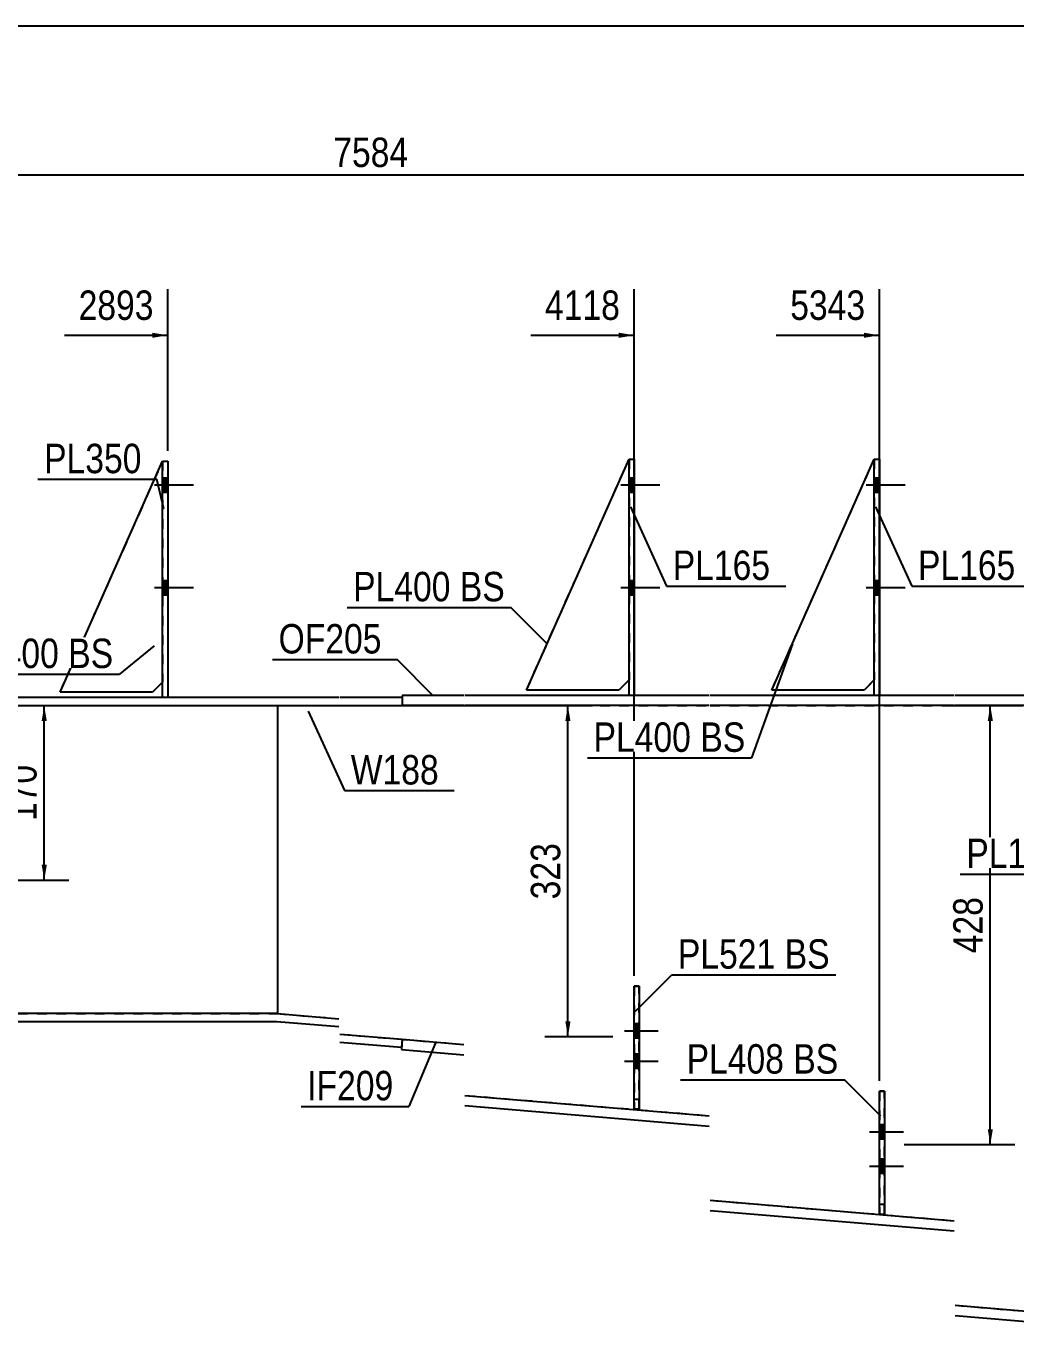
# Model space of a CAD drawing. Header units: millimetres. Extents: x -29 to 374, y -196 to 81.
# Drawn here: x 138.3 to 234.8, y -46 to 81.2 of the extents above; entities that cross this region are included whole.
import ezdxf

# ---------------------------------------------------------------- set-up
doc = ezdxf.new("R2010")
doc.units = ezdxf.units.MM
doc.linetypes.add('DXK_LINE_DOT1', pattern=[1.8814, 0.9407, -0.9407])
doc.linetypes.add('DXK_LINE_DOT2', pattern=[3.9198, 1.9599, -1.9599])
doc.styles.add('Arial Narrow', font='ARIALN.TTF', dxfattribs={"height": 0.2})

# ---------------------------------------------------------------- blocks, each defined once
blk = doc.blocks.new('Unknown-627306429-1201')
at = {"color": 5, "linetype": 'Continuous'}
blk.add_line((373.94, 81.18), (-26.06, 81.18), dxfattribs=at)
blk = doc.blocks.new('Bolt-627306429-1588 - 1585')
at = {"linetype": 'Continuous'}
for points in [[(221.46, 35.8), (221.46, 37.2), (220.96, 37.2), (220.96, 35.8)], [(221.46, 35.8), (221.46, 37.2), (220.96, 37.2), (220.96, 35.8)], [(221.46, 35.8), (221.46, 37.2), (220.96, 37.2), (220.96, 35.8)], [(221.46, 25.8), (221.46, 27.2), (220.96, 27.2), (220.96, 25.8)], [(221.46, 25.8), (221.46, 27.2), (220.96, 27.2), (220.96, 25.8)], [(221.46, 25.8), (221.46, 27.2), (220.96, 27.2), (220.96, 25.8)]]:
    blk.add_hatch(color=3, dxfattribs=at).paths.add_polyline_path(points)
at = {"color": 3, "linetype": 'Continuous'}
for p, q in [((220.96, 37.2), (221.46, 37.2)), ((220.96, 37.2), (221.46, 37.2)), ((220.96, 37.2), (221.46, 37.2)), ((220.16, 36.5), (223.96, 36.5)), ((220.16, 36.5), (223.96, 36.5)), ((220.16, 36.5), (223.96, 36.5)), ((220.96, 35.8), (221.46, 35.8)), ((220.96, 35.8), (221.46, 35.8)), ((220.96, 35.8), (221.46, 35.8)), ((220.96, 27.2), (221.46, 27.2)), ((220.96, 27.2), (221.46, 27.2)), ((220.96, 27.2), (221.46, 27.2)), ((220.16, 26.5), (223.96, 26.5)), ((220.16, 26.5), (223.96, 26.5)), ((220.16, 26.5), (223.96, 26.5)), ((220.96, 25.8), (221.46, 25.8)), ((220.96, 25.8), (221.46, 25.8)), ((220.96, 25.8), (221.46, 25.8))]:
    blk.add_line(p, q, dxfattribs=at)
blk = doc.blocks.new('Part-627306429-1719 - 1585')
at = {"color": 7, "linetype": 'DXK_LINE_DOT1'}
for p, q in [((210.96, 16.5), (220.96, 39)), ((220.96, 39), (220.96, 17.5)), ((220.96, 17.5), (219.96, 16.5)), ((219.96, 16.5), (210.96, 16.5))]:
    blk.add_line(p, q, dxfattribs=at)
blk = doc.blocks.new('Bolt-627306429-1592 - 1585')
at = {"linetype": 'Continuous'}
for points in [[(197.56, 35.8), (197.56, 37.2), (197.06, 37.2), (197.06, 35.8)], [(197.56, 35.8), (197.56, 37.2), (197.06, 37.2), (197.06, 35.8)], [(197.56, 35.8), (197.56, 37.2), (197.06, 37.2), (197.06, 35.8)], [(197.56, 25.8), (197.56, 27.2), (197.06, 27.2), (197.06, 25.8)], [(197.56, 25.8), (197.56, 27.2), (197.06, 27.2), (197.06, 25.8)], [(197.56, 25.8), (197.56, 27.2), (197.06, 27.2), (197.06, 25.8)]]:
    blk.add_hatch(color=3, dxfattribs=at).paths.add_polyline_path(points)
at = {"color": 3, "linetype": 'Continuous'}
for p, q in [((197.06, 37.2), (197.56, 37.2)), ((197.06, 37.2), (197.56, 37.2)), ((197.06, 37.2), (197.56, 37.2)), ((196.26, 36.5), (200.06, 36.5)), ((196.26, 36.5), (200.06, 36.5)), ((196.26, 36.5), (200.06, 36.5)), ((197.06, 35.8), (197.56, 35.8)), ((197.06, 35.8), (197.56, 35.8)), ((197.06, 35.8), (197.56, 35.8)), ((197.06, 27.2), (197.56, 27.2)), ((197.06, 27.2), (197.56, 27.2)), ((197.06, 27.2), (197.56, 27.2)), ((196.26, 26.5), (200.06, 26.5)), ((196.26, 26.5), (200.06, 26.5)), ((196.26, 26.5), (200.06, 26.5)), ((197.06, 25.8), (197.56, 25.8)), ((197.06, 25.8), (197.56, 25.8)), ((197.06, 25.8), (197.56, 25.8))]:
    blk.add_line(p, q, dxfattribs=at)
blk = doc.blocks.new('Bolt-627306429-1596 - 1585')
at = {"linetype": 'Continuous'}
for points in [[(221.46, -25.8), (221.46, -27.2), (221.96, -27.2), (221.96, -25.8)], [(221.46, -29.15), (221.46, -30.55), (221.96, -30.55), (221.96, -29.15)]]:
    blk.add_hatch(color=3, dxfattribs=at).paths.add_polyline_path(points)
at = {"color": 3, "linetype": 'Continuous'}
for p, q in [((220.51, -26.5), (223.81, -26.5)), ((221.46, -25.8), (221.96, -25.8)), ((221.46, -27.2), (221.96, -27.2)), ((221.46, -29.15), (221.96, -29.15)), ((220.51, -29.85), (223.81, -29.85)), ((221.46, -30.55), (221.96, -30.55))]:
    blk.add_line(p, q, dxfattribs=at)
blk = doc.blocks.new('Part-627306429-1790 - 1585')
at = {"color": 2, "linetype": 'Continuous'}
for p, q in [((187.06, 16.5), (197.06, 39)), ((197.06, 17.5), (196.06, 16.5)), ((196.06, 16.5), (187.06, 16.5))]:
    blk.add_line(p, q, dxfattribs=at)
blk = doc.blocks.new('Bolt-627306429-1603 - 1585')
at = {"color": 3, "linetype": 'DXK_LINE_DOT2'}
for p, q in [((220.51, -26.5), (223.81, -26.5)), ((221.46, -25.8), (221.96, -25.8)), ((221.46, -27.2), (221.96, -27.2)), ((221.46, -29.15), (221.96, -29.15)), ((220.51, -29.85), (223.81, -29.85)), ((221.46, -30.55), (221.96, -30.55))]:
    blk.add_line(p, q, dxfattribs=at)
blk = doc.blocks.new('Part-627306429-1918 - 1585')
at = {"color": 7, "linetype": 'DXK_LINE_DOT1'}
for p, q in [((141.6, 16.3), (151.6, 38.8)), ((151.6, 17.3), (150.6, 16.3)), ((150.6, 16.3), (141.6, 16.3))]:
    blk.add_line(p, q, dxfattribs=at)
blk = doc.blocks.new('Bolt-627306429-1605 - 1585')
at = {"linetype": 'Continuous'}
for points in [[(197.56, -15.96), (197.56, -17.36), (198.06, -17.36), (198.06, -15.96)], [(197.56, -18.92), (197.56, -20.32), (198.06, -20.32), (198.06, -18.92)]]:
    blk.add_hatch(color=3, dxfattribs=at).paths.add_polyline_path(points)
at = {"color": 3, "linetype": 'Continuous'}
for p, q in [((197.56, -15.96), (198.06, -15.96)), ((196.61, -16.66), (199.91, -16.66)), ((197.56, -17.36), (198.06, -17.36)), ((197.56, -18.92), (198.06, -18.92)), ((196.61, -19.62), (199.91, -19.62)), ((197.56, -20.32), (198.06, -20.32))]:
    blk.add_line(p, q, dxfattribs=at)
blk = doc.blocks.new('Bolt-627306429-1606 - 1585')
at = {"color": 3, "linetype": 'DXK_LINE_DOT2'}
for p, q in [((197.56, -15.96), (198.06, -15.96)), ((196.61, -16.66), (199.91, -16.66)), ((197.56, -17.36), (198.06, -17.36)), ((197.56, -18.92), (198.06, -18.92)), ((196.61, -19.62), (199.91, -19.62)), ((197.56, -20.32), (198.06, -20.32))]:
    blk.add_line(p, q, dxfattribs=at)
blk = doc.blocks.new('Part-627306429-1950 - 1585')
at = {"color": 2, "linetype": 'Continuous'}
for p, q in [((210.96, 16.5), (220.96, 39)), ((220.96, 17.5), (219.96, 16.5)), ((219.96, 16.5), (210.96, 16.5))]:
    blk.add_line(p, q, dxfattribs=at)
blk = doc.blocks.new('Bolt-627306429-1640 - 1585')
at = {"linetype": 'Continuous'}
for points in [[(152.1, 35.8), (152.1, 37.2), (151.6, 37.2), (151.6, 35.8)], [(152.1, 35.8), (152.1, 37.2), (151.6, 37.2), (151.6, 35.8)], [(152.1, 35.8), (152.1, 37.2), (151.6, 37.2), (151.6, 35.8)], [(152.1, 25.8), (152.1, 27.2), (151.6, 27.2), (151.6, 25.8)], [(152.1, 25.8), (152.1, 27.2), (151.6, 27.2), (151.6, 25.8)], [(152.1, 25.8), (152.1, 27.2), (151.6, 27.2), (151.6, 25.8)]]:
    blk.add_hatch(color=3, dxfattribs=at).paths.add_polyline_path(points)
at = {"color": 3, "linetype": 'Continuous'}
for p, q in [((151.6, 37.2), (152.1, 37.2)), ((151.6, 37.2), (152.1, 37.2)), ((151.6, 37.2), (152.1, 37.2)), ((150.8, 36.5), (154.6, 36.5)), ((150.8, 36.5), (154.6, 36.5)), ((150.8, 36.5), (154.6, 36.5)), ((151.6, 35.8), (152.1, 35.8)), ((151.6, 35.8), (152.1, 35.8)), ((151.6, 35.8), (152.1, 35.8)), ((151.6, 27.2), (152.1, 27.2)), ((151.6, 27.2), (152.1, 27.2)), ((151.6, 27.2), (152.1, 27.2)), ((150.8, 26.5), (154.6, 26.5)), ((150.8, 26.5), (154.6, 26.5)), ((150.8, 26.5), (154.6, 26.5)), ((151.6, 25.8), (152.1, 25.8)), ((151.6, 25.8), (152.1, 25.8)), ((151.6, 25.8), (152.1, 25.8))]:
    blk.add_line(p, q, dxfattribs=at)
blk = doc.blocks.new('Part-627306429-1645 - 1585')
at = {"color": 7, "linetype": 'DXK_LINE_DOT1'}
for p, q in [((0, 15), (0, -15)), ((0, 15), (7.5, 15)), ((7.6, 15), (19.6, 15)), ((19.7, 15), (43.18, 15)), ((43.28, 15), (66.73, 15)), ((66.83, 15), (108.4, 15)), ((108.5, 15), (135.5, 15)), ((135.6, 15), (162.78, 15)), ((162.78, 15), (162.78, -15)), ((0, -15), (7.5, -15)), ((7.6, -15), (19.6, -15)), ((19.7, -15), (43.18, -15)), ((43.28, -15), (66.73, -15)), ((66.83, -15), (108.4, -15)), ((108.5, -15), (135.5, -15)), ((135.6, -15), (162.78, -15))]:
    blk.add_line(p, q, dxfattribs=at)
blk = doc.blocks.new('Part-627306429-1672 - 1585')
at = {"color": 7, "linetype": 'DXK_LINE_DOT1'}
for p, q in [((187.06, 16.5), (197.06, 39)), ((197.06, 39), (197.06, 17.5)), ((197.06, 17.5), (196.06, 16.5)), ((196.06, 16.5), (187.06, 16.5))]:
    blk.add_line(p, q, dxfattribs=at)
blk = doc.blocks.new('Part-627306429-1741 - 1585')
at = {"color": 7, "linetype": 'DXK_LINE_DOT1'}
for p, q in [((197.56, -12.32), (197.56, -24.32)), ((198.06, -12.32), (197.56, -12.32)), ((198.06, -24.32), (198.06, -12.32)), ((197.56, -23.32), (198.06, -23.32)), ((197.56, -24.32), (198.06, -24.32))]:
    blk.add_line(p, q, dxfattribs=at)
blk = doc.blocks.new('Part-627306429-1763 - 1585')
at = {"color": 2, "linetype": 'Continuous'}
for p, q in [((197.56, -24.32), (197.56, -12.32)), ((197.56, -12.32), (198.06, -12.32)), ((198.06, -12.32), (198.06, -24.32)), ((198.06, -24.32), (197.56, -24.32))]:
    blk.add_line(p, q, dxfattribs=at)
blk = doc.blocks.new('Part-627306429-1940 - 1585')
at = {"color": 2, "linetype": 'Continuous'}
for p, q in [((221.46, -34.55), (221.46, -22.55)), ((221.46, -22.55), (221.96, -22.55)), ((221.96, -22.55), (221.96, -34.55)), ((221.96, -34.55), (221.46, -34.55))]:
    blk.add_line(p, q, dxfattribs=at)
blk = doc.blocks.new('Part-627306429-1812 - 1585')
at = {"color": 7, "linetype": 'DXK_LINE_DOT1'}
for p, q in [((221.46, -22.55), (221.46, -34.55)), ((221.96, -22.55), (221.46, -22.55)), ((221.96, -34.55), (221.96, -22.55)), ((221.46, -33.55), (221.96, -33.55)), ((221.46, -34.55), (221.96, -34.55))]:
    blk.add_line(p, q, dxfattribs=at)
blk = doc.blocks.new('Part-627306429-1913 - 1585')
at = {"color": 2, "linetype": 'Continuous'}
for p, q in [((141.6, 16.3), (151.6, 38.8)), ((151.6, 17.3), (150.6, 16.3)), ((150.6, 16.3), (141.6, 16.3))]:
    blk.add_line(p, q, dxfattribs=at)
at = {"color": 7, "linetype": 'DXK_LINE_DOT1'}
blk.add_line((151.6, 38.8), (151.6, 17.3), dxfattribs=at)
blk = doc.blocks.new('Part-627306429-1955 - 1585')
at = {"color": 2, "linetype": 'Continuous'}
for p, q in [((7.5, 15.8), (0, 15.8)), ((19.6, 15.8), (7.6, 15.8)), ((35.7, 15.8), (19.7, 15.8)), ((43.18, 15.8), (36.2, 15.8)), ((59.28, 15.8), (43.28, 15.8)), ((66.73, 15.8), (59.78, 15.8)), ((82.83, 15.8), (66.83, 15.8)), ((108.4, 15.8), (83.33, 15.8)), ((135.5, 15.8), (108.5, 15.8)), ((151.6, 15.8), (135.6, 15.8)), ((168.78, 15.8), (152.1, 15.8)), ((174.96, 15.8), (168.88, 15.8)), ((174.96, 15.8), (174.96, 15)), ((0, 15), (7.5, 15)), ((7.6, 15), (19.6, 15)), ((19.7, 15), (43.18, 15)), ((43.28, 15), (66.73, 15)), ((66.83, 15), (108.4, 15)), ((108.5, 15), (135.5, 15)), ((135.6, 15), (168.78, 15)), ((168.88, 15), (174.96, 15))]:
    blk.add_line(p, q, dxfattribs=at)
at = {"color": 7, "linetype": 'DXK_LINE_DOT1'}
for p, q in [((0, 15.8), (0, 15)), ((36.2, 15.8), (35.7, 15.8)), ((59.78, 15.8), (59.28, 15.8)), ((83.33, 15.8), (82.83, 15.8)), ((152.1, 15.8), (151.6, 15.8))]:
    blk.add_line(p, q, dxfattribs=at)
blk = doc.blocks.new('Part-627306429-1960 - 1585')
at = {"color": 2, "linetype": 'Continuous'}
for p, q in [((0, -15), (7.5, -15)), ((7.6, -15), (19.6, -15)), ((19.7, -15), (43.18, -15)), ((43.28, -15), (66.73, -15)), ((66.83, -15), (83.33, -15)), ((108.4, -15), (83.83, -15)), ((135.5, -15), (108.5, -15)), ((162.78, -15), (135.6, -15)), ((162.78, -15), (168.78, -15.5)), ((7.5, -15.8), (0, -15.8)), ((19.6, -15.8), (7.6, -15.8)), ((43.18, -15.8), (19.7, -15.8)), ((66.73, -15.8), (43.28, -15.8)), ((108.4, -15.8), (66.83, -15.8)), ((135.5, -15.8), (108.5, -15.8)), ((162.74, -15.8), (135.6, -15.8)), ((168.78, -16.3), (162.74, -15.8)), ((168.88, -17), (174.96, -17.5)), ((174.89, -18.3), (168.88, -17.8)), ((174.96, -17.5), (174.89, -18.3))]:
    blk.add_line(p, q, dxfattribs=at)
at = {"color": 7, "linetype": 'DXK_LINE_DOT1'}
blk.add_line((0, -15.8), (0, -15), dxfattribs=at)
blk = doc.blocks.new('Part-627306429-2004 - 1585')
at = {"color": 2, "linetype": 'Continuous'}
for p, q in [((174.96, 16), (174.96, 15)), ((180.96, 16), (174.96, 16)), ((197.06, 16), (181.06, 16)), ((204.86, 16), (197.56, 16)), ((220.96, 16), (204.96, 16)), ((228.76, 16), (221.46, 16)), ((244.86, 16), (228.86, 16)), ((314.72, 16), (245.36, 16)), ((340.58, 16), (315.22, 16)), ((345.36, 16), (341.08, 16)), ((345.36, 16), (345.36, 15)), ((180.96, 15), (174.96, 15)), ((204.86, 15), (181.06, 15)), ((228.76, 15), (204.96, 15)), ((323.17, 15), (228.86, 15)), ((345.36, 15), (324.69, 15))]:
    blk.add_line(p, q, dxfattribs=at)
at = {"color": 7, "linetype": 'DXK_LINE_DOT1'}
for p, q in [((197.56, 16), (197.06, 16)), ((221.46, 16), (220.96, 16)), ((245.36, 16), (244.86, 16)), ((315.22, 16), (314.72, 16)), ((341.08, 16), (340.58, 16)), ((324.69, 15), (323.17, 15))]:
    blk.add_line(p, q, dxfattribs=at)
blk = doc.blocks.new('Part-627306429-2026 - 1585')
at = {"color": 2, "linetype": 'Continuous'}
blk.add_line((162.78, 15), (162.78, -15), dxfattribs=at)
at = {"color": 7, "linetype": 'DXK_LINE_DOT1'}
for p, q in [((162.78, 15), (168.78, 15)), ((168.88, 15), (180.96, 15)), ((181.06, 15), (204.86, 15)), ((204.96, 15), (228.76, 15)), ((228.86, 15), (247.95, 15)), ((247.95, 15), (247.95, -45)), ((162.78, -15), (168.78, -15.5)), ((168.88, -17), (180.96, -18)), ((181.06, -22.96), (204.86, -24.94)), ((204.96, -33.18), (228.76, -35.17)), ((228.86, -43.41), (247.95, -45))]:
    blk.add_line(p, q, dxfattribs=at)
blk = doc.blocks.new('Part-627306429-2092 - 1585')
at = {"color": 2, "linetype": 'Continuous'}
for p, q in [((174.96, -17.5), (174.88, -18.5)), ((174.96, -17.5), (180.96, -18)), ((174.88, -18.5), (180.96, -19.01)), ((181.06, -22.96), (204.86, -24.94)), ((181.06, -23.96), (204.86, -25.95)), ((204.96, -33.18), (228.76, -35.17)), ((204.96, -34.18), (228.76, -36.17)), ((228.86, -43.41), (247.95, -45)), ((228.86, -44.41), (247.87, -46)), ((247.95, -45), (247.87, -46))]:
    blk.add_line(p, q, dxfattribs=at)
blk = doc.blocks.new('Part-627306429-2251 - 1585')
at = {"color": 2, "linetype": 'Continuous'}
for p, q in [((151.6, 15.8), (151.6, 38.8)), ((151.6, 38.8), (152.1, 38.8)), ((152.1, 38.8), (152.1, 15.8)), ((152.1, 15.8), (151.6, 15.8))]:
    blk.add_line(p, q, dxfattribs=at)
blk = doc.blocks.new('Part-627306429-2261 - 1585')
at = {"color": 2, "linetype": 'Continuous'}
for p, q in [((220.96, 16), (220.96, 39)), ((220.96, 39), (221.46, 39)), ((221.46, 39), (221.46, 16)), ((221.46, 16), (220.96, 16))]:
    blk.add_line(p, q, dxfattribs=at)
blk = doc.blocks.new('Part-627306429-2281 - 1585')
at = {"color": 2, "linetype": 'Continuous'}
for p, q in [((197.06, 16), (197.06, 39)), ((197.06, 39), (197.56, 39)), ((197.56, 39), (197.56, 16)), ((197.56, 16), (197.06, 16))]:
    blk.add_line(p, q, dxfattribs=at)
blk = doc.blocks.new('StraightDimension-627306429-2558 - 1585')
at = {"linetype": 'Continuous'}
for points in [[(190.85, 13.5), (191.1, 15), (191.35, 13.5)], [(191.35, -15.75), (191.1, -17.25), (190.85, -15.75)]]:
    blk.add_hatch(color=7, dxfattribs=at).paths.add_polyline_path(points)
at = {"color": 7, "linetype": 'Continuous'}
for p, q in [((67.81, 15), (193.5, 15)), ((191.1, -17.25), (191.1, 15)), ((195.48, -17.25), (188.85, -17.25))]:
    blk.add_line(p, q, dxfattribs=at)
at = {"color": 0}
blk.add_wipeout([(190.95, 2.22), (186.75, 2.22), (186.75, -4.47), (190.95, -4.47)], dxfattribs=at)
at = {"color": 3, "style": 'Arial Narrow'}
blk.add_text('323', height=2.863, rotation=90.0002, dxfattribs=at).set_placement((190.35, -3.87))
blk = doc.blocks.new('StraightDimension-627306429-6498 - 1585')
at = {"linetype": 'Continuous'}
blk.add_hatch(color=7, dxfattribs=at).paths.add_polyline_path([(219.96, 51.32), (221.46, 51.07), (219.96, 50.82)])
at = {"color": 7, "linetype": 'Continuous'}
for p, q in [((221.46, -21.55), (221.46, 55.57)), ((211.4, 51.07), (221.46, 51.07))]:
    blk.add_line(p, q, dxfattribs=at)
at = {"color": 0}
blk.add_wipeout([(220.68, 51.97), (220.68, 56.17), (212.17, 56.17), (212.17, 51.97)], dxfattribs=at)
at = {"color": 3, "style": 'Arial Narrow'}
blk.add_text('5343', height=2.863, dxfattribs=at).set_placement((212.77, 52.57))
blk = doc.blocks.new('StraightDimension-627306429-2468 - 1585')
at = {"linetype": 'Continuous'}
for points in [[(232.02, 13.5), (232.27, 15), (232.52, 13.5)], [(232.52, -26.26), (232.27, -27.76), (232.02, -26.26)]]:
    blk.add_hatch(color=7, dxfattribs=at).paths.add_polyline_path(points)
at = {"color": 7, "linetype": 'Continuous'}
for p, q in [((227.97, 15), (234.67, 15)), ((232.27, -27.76), (232.27, 15)), ((223.88, -27.76), (234.67, -27.76))]:
    blk.add_line(p, q, dxfattribs=at)
at = {"color": 0}
blk.add_wipeout([(232.12, -3.04), (227.92, -3.04), (227.92, -9.72), (232.12, -9.72)], dxfattribs=at)
at = {"color": 3, "style": 'Arial Narrow'}
blk.add_text('428', height=2.863, rotation=90.0002, dxfattribs=at).set_placement((231.52, -9.12))
blk = doc.blocks.new('StraightDimension-627306429-2584 - 1585')
at = {"linetype": 'Continuous'}
for points in [[(139.81, 13.5), (140.06, 15), (140.31, 13.5)], [(140.31, -0.5), (140.06, -2), (139.81, -0.5)]]:
    blk.add_hatch(color=7, dxfattribs=at).paths.add_polyline_path(points)
at = {"color": 7, "linetype": 'Continuous'}
for p, q in [((123, 15), (142.46, 15)), ((140.06, -2), (140.06, 15)), ((95.9, -2), (142.46, -2))]:
    blk.add_line(p, q, dxfattribs=at)
at = {"color": 0}
blk.add_wipeout([(139.91, 9.84), (135.71, 9.84), (135.71, 3.16), (139.91, 3.16)], dxfattribs=at)
at = {"color": 3, "style": 'Arial Narrow'}
blk.add_text('170', height=2.863, rotation=90.0002, dxfattribs=at).set_placement((139.31, 3.76))
blk = doc.blocks.new('StraightDimension-627306429-6499 - 1585')
at = {"linetype": 'Continuous'}
blk.add_hatch(color=7, dxfattribs=at).paths.add_polyline_path([(196.06, 51.32), (197.56, 51.07), (196.06, 50.82)])
at = {"color": 7, "linetype": 'Continuous'}
for p, q in [((197.56, -11.32), (197.56, 55.57)), ((187.5, 51.07), (197.56, 51.07))]:
    blk.add_line(p, q, dxfattribs=at)
at = {"color": 0}
blk.add_wipeout([(196.78, 51.97), (196.78, 56.17), (188.27, 56.17), (188.27, 51.97)], dxfattribs=at)
at = {"color": 3, "style": 'Arial Narrow'}
blk.add_text('4118', height=2.863, dxfattribs=at).set_placement((188.87, 52.57))
blk = doc.blocks.new('StraightDimension-627306429-6500 - 1585')
at = {"linetype": 'Continuous'}
blk.add_hatch(color=7, dxfattribs=at).paths.add_polyline_path([(150.6, 51.32), (152.1, 51.07), (150.6, 50.82)])
at = {"color": 7, "linetype": 'Continuous'}
for p, q in [((152.1, 39.8), (152.1, 55.57)), ((142.04, 51.07), (152.1, 51.07))]:
    blk.add_line(p, q, dxfattribs=at)
at = {"color": 0}
blk.add_wipeout([(151.32, 51.97), (151.32, 56.17), (142.81, 56.17), (142.81, 51.97)], dxfattribs=at)
at = {"color": 3, "style": 'Arial Narrow'}
blk.add_text('2893', height=2.863, dxfattribs=at).set_placement((143.41, 52.57))
blk = doc.blocks.new('StraightDimension-627306429-8548 - 1585')
at = {"color": 7, "linetype": 'Continuous'}
blk.add_line((-1.6, 66.71), (345.36, 66.71), dxfattribs=at)
at = {"color": 0}
blk.add_wipeout([(176.14, 66.86), (176.14, 71.06), (167.63, 71.06), (167.63, 66.86)], dxfattribs=at)
at = {"color": 3, "style": 'Arial Narrow'}
blk.add_text('7584', height=2.863, dxfattribs=at).set_placement((168.23, 67.46))
blk = doc.blocks.new('Mark-627306429-2277 - 1585')
at = {"color": 0}
blk.add_wipeout([(210.83, 27.24), (210.83, 30.24), (201.32, 30.24), (201.32, 27.24)], dxfattribs=at)
blk.add_wipeout([(210.83, 27.24), (210.83, 30.24), (201.32, 30.24), (201.32, 27.24)], dxfattribs=at)
at = {"color": 7, "linetype": 'Continuous'}
for p, q in [((197.19, 34.37), (200.72, 26.64)), ((200.72, 26.64), (212.33, 26.64))]:
    blk.add_line(p, q, dxfattribs=at)
at = {"color": 3, "style": 'Arial Narrow'}
blk.add_text('PL165', height=2.863, dxfattribs=at).set_placement((201.32, 27.24))
blk = doc.blocks.new('Mark-627306429-2000 - 1585')
at = {"color": 7, "linetype": 'Continuous'}
blk.add_line((177.98, 15.94), (174.45, 19.48), dxfattribs=at)
at = {"color": 0}
blk.add_wipeout([(172.95, 20.08), (172.95, 23.08), (162.9, 23.08), (162.9, 20.08)], dxfattribs=at)
blk.add_wipeout([(172.95, 20.08), (172.95, 23.08), (162.9, 23.08), (162.9, 20.08)], dxfattribs=at)
at = {"color": 7, "linetype": 'Continuous'}
blk.add_line((162.3, 19.48), (174.45, 19.48), dxfattribs=at)
at = {"color": 3, "style": 'Arial Narrow'}
blk.add_text('OF205', height=2.863, dxfattribs=at).set_placement((162.9, 20.08))
blk = doc.blocks.new('Mark-627306429-2022 - 1585')
at = {"color": 0}
blk.add_wipeout([(178.52, 7.32), (178.52, 10.32), (169.94, 10.32), (169.94, 7.32)], dxfattribs=at)
blk.add_wipeout([(178.52, 7.32), (178.52, 10.32), (169.94, 10.32), (169.94, 7.32)], dxfattribs=at)
at = {"color": 7, "linetype": 'Continuous'}
for p, q in [((165.8, 14.45), (169.34, 6.72)), ((169.34, 6.72), (180.02, 6.72))]:
    blk.add_line(p, q, dxfattribs=at)
at = {"color": 3, "style": 'Arial Narrow'}
blk.add_text('W188', height=2.863, dxfattribs=at).set_placement((169.94, 7.32))
blk = doc.blocks.new('Mark-627306429-2088 - 1585')
at = {"color": 7, "linetype": 'Continuous'}
blk.add_line((178.18, -17.83), (175.6, -24.04), dxfattribs=at)
at = {"color": 0}
blk.add_wipeout([(174.1, -23.44), (174.1, -20.44), (165.69, -20.44), (165.69, -23.44)], dxfattribs=at)
blk.add_wipeout([(174.1, -23.44), (174.1, -20.44), (165.69, -20.44), (165.69, -23.44)], dxfattribs=at)
at = {"color": 7, "linetype": 'Continuous'}
blk.add_line((165.09, -24.04), (175.6, -24.04), dxfattribs=at)
at = {"color": 3, "style": 'Arial Narrow'}
blk.add_text('IF209', height=2.863, dxfattribs=at).set_placement((165.69, -23.44))
blk = doc.blocks.new('MarkSet-627306429-2847 - 1585')
at = {"color": 0}
for points in [[(211.33, -10.62), (211.33, -7.62), (201.82, -7.62), (201.82, -10.62)], [(216.61, -10.62), (216.61, -7.62), (212.23, -7.62), (212.23, -10.62)]]:
    blk.add_wipeout(points, dxfattribs=at)
for points in [[(211.33, -10.62), (211.33, -7.62), (201.82, -7.62), (201.82, -10.62)], [(216.61, -10.62), (216.61, -7.62), (212.23, -7.62), (212.23, -10.62)]]:
    blk.add_wipeout(points, dxfattribs=at)
at = {"color": 7, "linetype": 'Continuous'}
for p, q in [((197.69, -14.75), (201.22, -11.22)), ((201.22, -11.22), (217.21, -11.22))]:
    blk.add_line(p, q, dxfattribs=at)
at = {"color": 3, "style": 'Arial Narrow'}
for s, p in [('PL521', (201.82, -10.62)), ('BS', (212.23, -10.62))]:
    blk.add_text(s, height=2.863, dxfattribs=at).set_placement(p)
blk = doc.blocks.new('Mark-627306429-2247 - 1585')
at = {"color": 7, "linetype": 'Continuous'}
blk.add_line((151.73, 34.17), (151.05, 37.04), dxfattribs=at)
at = {"color": 0}
blk.add_wipeout([(149.55, 37.64), (149.55, 40.64), (140.05, 40.64), (140.05, 37.64)], dxfattribs=at)
blk.add_wipeout([(149.55, 37.64), (149.55, 40.64), (140.05, 40.64), (140.05, 37.64)], dxfattribs=at)
at = {"color": 7, "linetype": 'Continuous'}
blk.add_line((139.45, 37.04), (151.05, 37.04), dxfattribs=at)
at = {"color": 3, "style": 'Arial Narrow'}
blk.add_text('PL350', height=2.863, dxfattribs=at).set_placement((140.05, 37.64))
blk = doc.blocks.new('Mark-627306429-2257 - 1585')
at = {"color": 0}
blk.add_wipeout([(234.73, 27.24), (234.73, 30.24), (225.22, 30.24), (225.22, 27.24)], dxfattribs=at)
blk.add_wipeout([(234.73, 27.24), (234.73, 30.24), (225.22, 30.24), (225.22, 27.24)], dxfattribs=at)
at = {"color": 7, "linetype": 'Continuous'}
for p, q in [((221.09, 34.37), (224.62, 26.64)), ((224.62, 26.64), (236.23, 26.64))]:
    blk.add_line(p, q, dxfattribs=at)
at = {"color": 3, "style": 'Arial Narrow'}
blk.add_text('PL165', height=2.863, dxfattribs=at).set_placement((225.22, 27.24))
blk = doc.blocks.new('MarkSet-627306429-2876 - 1585')
at = {"color": 0}
for points in [[(179.67, 25.16), (179.67, 28.16), (170.17, 28.16), (170.17, 25.16)], [(184.95, 25.16), (184.95, 28.16), (180.57, 28.16), (180.57, 25.16)]]:
    blk.add_wipeout(points, dxfattribs=at)
for points in [[(179.67, 25.16), (179.67, 28.16), (170.17, 28.16), (170.17, 25.16)], [(184.95, 25.16), (184.95, 28.16), (180.57, 28.16), (180.57, 25.16)]]:
    blk.add_wipeout(points, dxfattribs=at)
at = {"color": 7, "linetype": 'Continuous'}
for p in [(169.57, 24.56), (189.09, 21.03)]:
    blk.add_line(p, (185.55, 24.56), dxfattribs=at)
at = {"color": 3, "style": 'Arial Narrow'}
for s, p in [('PL400', (170.17, 25.16)), ('BS', (180.57, 25.16))]:
    blk.add_text(s, height=2.863, dxfattribs=at).set_placement(p)
blk = doc.blocks.new('MarkSet-627306429-2899 - 1585')
at = {"color": 0}
for points in [[(212.17, -20.84), (212.17, -17.84), (202.67, -17.84), (202.67, -20.84)], [(217.45, -20.84), (217.45, -17.84), (213.07, -17.84), (213.07, -20.84)]]:
    blk.add_wipeout(points, dxfattribs=at)
for points in [[(212.17, -20.84), (212.17, -17.84), (202.67, -17.84), (202.67, -20.84)], [(217.45, -20.84), (217.45, -17.84), (213.07, -17.84), (213.07, -20.84)]]:
    blk.add_wipeout(points, dxfattribs=at)
at = {"color": 7, "linetype": 'Continuous'}
for p in [(202.07, -21.44), (221.59, -24.98)]:
    blk.add_line(p, (218.05, -21.44), dxfattribs=at)
at = {"color": 3, "style": 'Arial Narrow'}
for s, p in [('PL408', (202.67, -20.84)), ('BS', (213.07, -20.84))]:
    blk.add_text(s, height=2.863, dxfattribs=at).set_placement(p)
blk = doc.blocks.new('MarkSet-627306429-2928 - 1585')
at = {"color": 0}
for points in [[(239.43, -0.82), (239.43, 2.18), (229.93, 2.18), (229.93, -0.82)], [(244.71, -0.82), (244.71, 2.18), (240.33, 2.18), (240.33, -0.82)]]:
    blk.add_wipeout(points, dxfattribs=at)
for points in [[(239.43, -0.82), (239.43, 2.18), (229.93, 2.18), (229.93, -0.82)], [(244.71, -0.82), (244.71, 2.18), (240.33, 2.18), (240.33, -0.82)]]:
    blk.add_wipeout(points, dxfattribs=at)
at = {"color": 7, "linetype": 'Continuous'}
for p in [(248.3, 3.24), (229.33, -1.42)]:
    blk.add_line(p, (245.31, -1.42), dxfattribs=at)
at = {"color": 3, "style": 'Arial Narrow'}
for s, p in [('PL158', (229.93, -0.82)), ('BS', (240.33, -0.82))]:
    blk.add_text(s, height=2.863, dxfattribs=at).set_placement(p)
blk = doc.blocks.new('MarkSet-627306429-2934 - 1585')
at = {"color": 0}
for points in [[(141.5, 18.66), (141.5, 21.66), (132, 21.66), (132, 18.66)], [(146.78, 18.66), (146.78, 21.66), (142.4, 21.66), (142.4, 18.66)]]:
    blk.add_wipeout(points, dxfattribs=at)
for points in [[(141.5, 18.66), (141.5, 21.66), (132, 21.66), (132, 18.66)], [(146.78, 18.66), (146.78, 21.66), (142.4, 21.66), (142.4, 18.66)]]:
    blk.add_wipeout(points, dxfattribs=at)
at = {"color": 7, "linetype": 'Continuous'}
for p in [(150.78, 20.83), (131.4, 18.06)]:
    blk.add_line(p, (147.38, 18.06), dxfattribs=at)
at = {"color": 3, "style": 'Arial Narrow'}
for s, p in [('PL400', (132, 18.66)), ('BS', (142.4, 18.66))]:
    blk.add_text(s, height=2.863, dxfattribs=at).set_placement(p)
blk = doc.blocks.new('MarkSet-627306429-2940 - 1585')
at = {"color": 0}
for points in [[(203.11, 10.5), (203.11, 13.5), (193.6, 13.5), (193.6, 10.5)], [(208.39, 10.5), (208.39, 13.5), (204.01, 13.5), (204.01, 10.5)]]:
    blk.add_wipeout(points, dxfattribs=at)
for points in [[(203.11, 10.5), (203.11, 13.5), (193.6, 13.5), (193.6, 10.5)], [(208.39, 10.5), (208.39, 13.5), (204.01, 13.5), (204.01, 10.5)]]:
    blk.add_wipeout(points, dxfattribs=at)
at = {"color": 7, "linetype": 'Continuous'}
for p in [(212.99, 21.03), (193, 9.9)]:
    blk.add_line(p, (208.99, 9.9), dxfattribs=at)
at = {"color": 3, "style": 'Arial Narrow'}
for s, p in [('PL400', (193.6, 10.5)), ('BS', (204.01, 10.5))]:
    blk.add_text(s, height=2.863, dxfattribs=at).set_placement(p)

msp = doc.modelspace()

# ---------------------------------------------------------------- block references
for name in ['Unknown-627306429-1201', 'Part-627306429-1918 - 1585', 'Part-627306429-1913 - 1585', 'Part-627306429-2251 - 1585', 'Part-627306429-1790 - 1585', 'Part-627306429-1672 - 1585', 'Part-627306429-2281 - 1585', 'Part-627306429-1719 - 1585', 'Part-627306429-1950 - 1585', 'Part-627306429-2261 - 1585', 'Bolt-627306429-1640 - 1585', 'Bolt-627306429-1592 - 1585', 'Bolt-627306429-1588 - 1585', 'Part-627306429-1955 - 1585', 'Part-627306429-2004 - 1585', 'Part-627306429-1645 - 1585', 'Part-627306429-2026 - 1585', 'Part-627306429-1741 - 1585', 'Part-627306429-1763 - 1585', 'Part-627306429-1960 - 1585', 'Bolt-627306429-1605 - 1585', 'Bolt-627306429-1606 - 1585', 'Part-627306429-2092 - 1585', 'Part-627306429-1940 - 1585', 'Part-627306429-1812 - 1585', 'Bolt-627306429-1596 - 1585', 'Bolt-627306429-1603 - 1585']:
    msp.add_blockref(name, (0, 0))

# ---------------------------------------------------------------- next in the draw order: block references
for name in ['StraightDimension-627306429-6500 - 1585', 'StraightDimension-627306429-6498 - 1585', 'StraightDimension-627306429-2558 - 1585', 'StraightDimension-627306429-2468 - 1585']:
    msp.add_blockref(name, (0, 0))

# ---------------------------------------------------------------- next in the draw order: block references
for name in ['StraightDimension-627306429-6499 - 1585', 'StraightDimension-627306429-2584 - 1585', 'Mark-627306429-2022 - 1585', 'MarkSet-627306429-2928 - 1585', 'Mark-627306429-2088 - 1585', 'MarkSet-627306429-2899 - 1585']:
    msp.add_blockref(name, (0, 0))

# ---------------------------------------------------------------- next in the draw order: block references
for name in ['StraightDimension-627306429-8548 - 1585', 'MarkSet-627306429-2847 - 1585']:
    msp.add_blockref(name, (0, 0))

# ---------------------------------------------------------------- next in the draw order: block references
for name in ['Mark-627306429-2247 - 1585', 'Mark-627306429-2277 - 1585', 'Mark-627306429-2257 - 1585', 'Mark-627306429-2000 - 1585', 'MarkSet-627306429-2934 - 1585', 'MarkSet-627306429-2940 - 1585']:
    msp.add_blockref(name, (0, 0))

# ---------------------------------------------------------------- next in the draw order: block references
msp.add_blockref('MarkSet-627306429-2876 - 1585', (0, 0))

doc.saveas('drawing.dxf')
